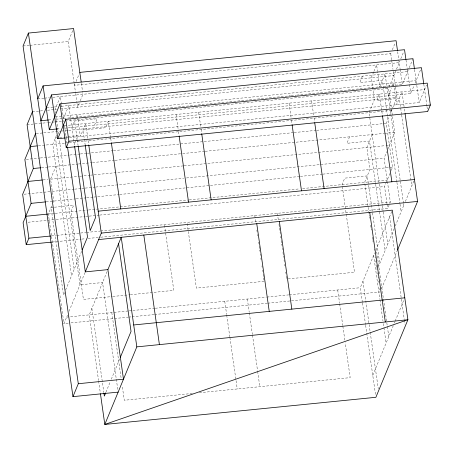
<?xml version="1.0" encoding="UTF-8"?>
<svg xmlns="http://www.w3.org/2000/svg" width="453" height="453" viewBox="0 0 453 453"><rect width="100%" height="100%" fill="white"/><g stroke="black" fill="none" stroke-linecap="round" stroke-linejoin="round"><path stroke-width="0.34" stroke-dasharray="2.27 1.7" d="M74.184 83.227L68.244 41.483L73.579 28.556M75.017 84.02L74.479 85.317L390.746 53.641L391.279 52.35M76.081 81.438L79.286 73.68M56.529 135.283L52.791 144.337L71.506 275.826M63.465 118.476L68.799 105.549L74.502 145.611M79.201 103.352L77.599 107.231L77.016 103.12M80.266 100.764L82.939 94.303L82.74 92.933M53.16 202.383L53.697 201.092L50.577 179.178L55.912 166.251M71.919 127.463L75.119 119.705M76.189 117.123L77.253 114.535L80.374 136.449L85.713 123.522L88.052 139.96M75.385 142.072L76.183 140.136M76.449 139.49L78.052 135.611L67.78 136.636M51.382 235.249L48.358 214.02L52.095 204.971M94.507 125.204L97.18 118.737L74.586 121.002L77.169 139.145M64.569 292.632L63.505 295.214L51.025 207.559L53.765 207.281M65.64 290.045L82.18 249.965M68.171 323.176L63.952 323.595L67.423 315.192M69.02 311.313L85.3 271.879M107.089 271.557L89.213 314.869L98.55 380.475M105.957 392.185L110.226 381.845M111.291 379.257L120.096 357.927M362.474 76.144L359.807 82.605L382.394 80.345L387.474 116.013M373.674 72.004L371.273 77.82L374.393 99.734L369.053 112.661L379.127 183.431M373.94 71.359L376.607 64.892L377.485 71.053M349.586 136.84L346.919 143.307L369.506 141.042L375.565 183.618M392.343 49.762L395.276 42.656M389.059 87.191L396.262 69.739M396.528 69.094L399.733 61.336M400.797 58.754L403.736 51.642M372.173 134.581L366.839 147.508L369.959 169.422L364.62 182.349L369.433 216.155M388.181 95.793L391.386 88.035M392.451 85.453L393.515 82.865L396.635 104.779L401.975 91.851L404.314 108.29M391.211 170.39L392.547 167.157L386.307 123.329L389.246 116.217M389.512 115.572L396.981 97.474L393.085 70.079M296.794 95.113L402.315 84.547L408.985 68.386M409.252 67.74L412.723 59.332M389.795 203.295L390.333 202.004L384.093 158.171L386.76 151.71M387.83 149.122L394.767 132.316L388.527 88.488L67.169 120.668M64.388 128.222L410.775 93.533L413.974 85.776M415.039 83.188L421.177 68.318M386.981 203.674L384.546 186.551L385.877 183.318M386.143 182.672L389.88 173.624M69.422 137.548L419.229 102.52L426.432 85.062M100.759 237.196L387.66 208.465L389.529 203.941M362.372 302.332L360.294 287.723L374.699 252.814M391.777 211.443L376.301 248.935L388.776 336.596M378.164 267.423L394.172 228.64M395.237 226.053L404.308 204.077M405.378 201.489L413.917 180.804M381.562 288.669L397.145 250.905M372.768 375.378L393.312 325.605M394.382 323.023L394.914 321.726M395.18 321.081L404.252 299.105M23.063 46.008L29.32 45.385M30.011 45.311L68.244 41.483M37.758 98.828L43.918 98.21M44.604 98.142L49.394 97.661M52.814 97.316L399.201 62.627M46.897 107.746L53.743 107.061M54.428 106.987L57.848 106.648M61.268 106.302L407.655 71.614M32.418 111.755L44.06 110.589M47.48 110.249L56.382 109.354M60.487 108.941L393.861 75.56M55.351 116.732L62.197 116.047M62.882 115.974L416.109 80.6M48.403 119.988L51.829 119.643M55.934 119.235L290.469 95.747M291.171 95.674L296.092 95.181M27.084 124.683L47.474 122.638M48.182 122.57L51.699 122.219M52.401 122.146L54.507 121.936M55.209 121.868L61.54 121.234M64.49 125.651L424.563 89.586M56.857 128.975L60.283 128.629M36.223 133.601L43.069 132.916M43.754 132.848L60.94 131.127M61.642 131.053L67.967 130.419M68.669 130.351L396.981 97.474M56.829 137.735L55.459 137.871L74.173 269.359M59.57 137.457L62.99 137.117M65.73 136.84L67.101 136.704M65.996 137.893L68.737 137.616M38.42 145.775L65.798 143.035M66.483 142.967L68.539 142.757M69.224 142.689L391.647 110.402M26.274 159.382L39.632 158.046M40.34 157.978L69.167 155.09M69.87 155.017L79.717 154.031M80.419 153.963L86.749 153.329M87.452 153.256L112.769 150.724M113.471 150.651L203.476 141.636M204.184 141.568L293.487 132.627M294.19 132.553L315.99 130.373M316.692 130.3L386.307 123.329M41.534 167.689L47.695 167.072M48.38 167.004L77.746 164.065M78.448 163.992L91.829 162.655M92.531 162.582L114.366 160.396M115.068 160.328L181.97 153.624M182.678 153.556L204.507 151.37M205.215 151.296L383.81 133.414M384.495 133.346L394.767 132.316M43.046 179.932L47.837 179.45M50.577 179.178L79.394 176.291M80.096 176.223L89.932 175.237M90.634 175.164L93.448 174.886M94.15 174.813L183.408 165.877M184.111 165.804L385.322 145.656M386.007 145.589L389.427 145.243M24.054 194.229L51.483 191.483M52.186 191.409L73.981 189.229M74.688 189.156L81.013 188.522M81.721 188.454L84.53 188.171M85.232 188.103L95.079 187.117M95.781 187.044L183.68 178.244M186.494 177.961L384.093 158.171M46.166 201.845L75.481 198.912M76.183 198.839L86.025 197.853M86.727 197.785L93.052 197.151M93.754 197.083L119.054 194.547M119.756 194.479L209.716 185.47M210.419 185.396L299.676 176.46M300.379 176.387L322.168 174.207M322.87 174.139L392.547 167.157M54.451 207.214L73.618 205.294L70.951 211.761L83.426 299.416L112.146 296.545M48.358 214.02L54.519 213.403M55.204 213.335L87.848 210.067M88.55 209.994L188.533 199.983M189.241 199.915L299.784 188.844M302.604 188.561L387.213 180.09M28.024 222.253L55.447 219.507M56.149 219.439L84.983 216.551M85.685 216.483L88.499 216.2M89.201 216.126L99.048 215.141M99.751 215.073L384.546 186.551M51.478 235.934L56.268 235.458M56.953 235.39L85.974 232.48M86.676 232.412L99.988 231.081M100.685 231.007L390.333 202.004M52.237 242.055L81.07 239.167M81.772 239.099L85.289 238.748M88.103 238.465L100.056 237.27M112.842 296.472L129.654 294.79M130.356 294.716L173.788 290.367L164.428 224.626M264.144 281.319L196.376 288.108L187.021 222.361M288.136 278.918L354.506 272.27L342.032 184.614L344.699 178.148L367.287 175.883L379.767 263.544M66.619 317.134L128.641 310.922M129.343 310.849L132.146 310.571M132.848 310.498L154.598 308.323M155.3 308.25L266.256 297.14M266.959 297.072L288.669 294.892M289.371 294.824L360.294 287.723M70.979 322.893L113.85 318.601M114.558 318.527L127.91 317.191M128.612 317.123L131.421 316.84M132.123 316.766L153.912 314.586M154.615 314.518L267.066 303.255M267.768 303.187L380.214 291.925M192.327 393.453L124.281 400.265L122.197 385.656M199.343 392.751L350.18 377.643L345.231 342.859M423.781 84.111L426.902 106.025M426.998 106.71L427.683 111.506M414.546 69.643L419.229 102.52M405.996 59.972L407.168 68.193M407.264 68.879L410.775 93.533M397.638 51.67L398.714 59.207M398.81 59.892L400.078 68.794M400.175 69.479L402.315 84.547M404.41 108.975L405.09 113.765M401.585 114.315L399.303 98.318L376.715 100.577L379.382 94.116L381.72 110.549M401.681 115.011L411.783 185.973M390.746 53.641L391.619 59.807M391.72 60.492L392.983 69.394M403.481 203.272L385.061 73.879L379.727 86.806L377.581 71.738M403.578 203.969L403.776 205.368M387.57 116.71L396.828 181.755M396.93 182.457L399.914 203.437M400.016 204.139L401.109 211.834M381.817 111.234L382.502 116.03M389.642 216.613L404.263 319.342M404.359 320.028L404.942 324.133M387.077 204.36L387.66 208.465M379.229 184.133L382.207 205.067M382.304 205.764L383.102 211.347M383.198 212.049L387.768 244.15M375.667 184.314L385.101 250.617M369.535 216.857L369.733 218.255M370.724 225.249L371.126 228.046M371.222 228.742L371.426 230.141M372.417 237.134L372.819 239.937M372.915 240.634L373.113 242.032M374.11 249.025L374.308 250.424M375.209 256.721L375.407 258.119M375.803 260.917L376.001 262.315M376.398 265.113L376.8 267.91M376.896 268.612L377.1 270.011M377.485 272.746L377.683 274.116M378.074 276.857L378.266 278.227M378.657 280.968L378.85 282.338M379.727 288.499L379.925 289.869M373.634 255.401L379.874 299.229M379.971 299.926L382.944 320.798M383.34 323.578L383.833 327.06M383.929 327.757L386.109 343.063M362.961 281.256L378.266 388.776M362.474 303.029L365.543 324.597M365.639 325.288L375.497 394.557M311.613 100.9L313.657 115.283M314.048 118.023L314.733 122.814M337.706 289.982L339.586 303.204M339.682 303.901L342.751 325.464M342.853 326.16L344.835 340.073M289.02 103.165L291.069 117.542M291.46 120.283L292.14 125.079M277.378 213.312L278.476 221.007M278.974 224.507L279.371 227.304M279.473 228.001L279.965 231.5M280.067 232.196L280.265 233.595M280.662 236.392L280.866 237.791M281.262 240.588L281.658 243.386M281.76 244.088L281.959 245.486M282.355 248.284L282.553 249.682M282.955 252.48L283.351 255.277M283.453 255.979L283.652 257.378M284.048 260.175L284.246 261.574M284.648 264.371L284.846 265.769M285.741 272.066L285.939 273.465M286.336 276.262L286.738 279.059M254.79 215.577L255.883 223.267M256.879 230.266L257.077 231.664M257.48 234.461L257.678 235.86M258.572 242.151L258.771 243.55M259.167 246.347L259.569 249.15M259.665 249.846L259.863 251.245M260.265 254.042L260.464 255.441M260.86 258.238L261.058 259.637M261.959 265.934L262.157 267.332M262.553 270.13L262.751 271.528M263.153 274.325L263.55 277.123M263.646 277.825L264.048 280.622M247.344 299.031L249.224 312.253M249.326 312.949L252.395 334.512M252.491 335.209L257.542 370.69M257.638 371.386L259.818 386.692M198.663 112.214L200.707 126.591M201.098 129.332L201.778 134.128M224.75 301.296L226.636 314.512M226.732 315.209L229.801 336.777M229.903 337.474L237.23 388.957M176.07 114.473L178.408 130.911M178.51 131.597L179.19 136.387M110.64 137.695L108.301 121.262L105.634 127.723L83.041 129.988L85.221 145.294M110.736 138.38L111.421 143.176M81.376 83.346L82.644 92.248M88.148 140.645L88.828 145.436M111.8 312.604L121.206 378.697M74.281 83.924L75.555 92.848M75.651 93.533L76.919 102.435M117.757 389.382L102.554 282.547L79.96 284.812L59.224 139.099M77.27 139.847L78.063 145.43M91.88 308.402L103.862 392.587M61.415 104.099L60.345 96.563L55.011 109.49L55.498 112.916M61.517 104.785L63.964 121.976M64.462 125.475L66.948 142.955M98.646 381.171L100.34 393.034M55.985 116.342L58.528 134.207M51.58 236.63L63.952 323.595"/><path stroke-width="0.68" d="M81.183 81.976L73.579 28.556L28.397 33.08L23.063 46.008L72.967 396.647L118.148 392.122M32.418 111.755L27.084 124.683L33.324 168.51L22.65 194.371L28.89 238.199L26.217 244.665L51.534 242.129M37.758 98.828L43.092 85.9L404.535 49.7L405.899 59.292M35.538 133.669L24.87 159.524L31.104 203.357L23.103 222.746L26.217 244.665M414.45 68.958L412.989 58.686L51.546 94.887L40.872 120.741L48.403 119.988M56.857 128.975L49.332 129.728L60 103.873L421.443 67.673L423.685 83.426M65.317 137.961L57.786 138.714L65.787 119.32L427.23 83.126L430.35 105.039L427.683 111.506L66.24 147.701L60 103.873M66.24 147.701L68.907 141.234L65.787 119.32M82.18 249.965L87.514 237.038L74.603 146.308M98.635 239.563L392.309 210.152L407.904 319.727L375.888 397.298L104.807 424.444L136.823 346.873L121.228 237.298L107.888 269.62L85.3 271.879L101.308 233.097L88.828 145.436M72.967 396.647L78.301 383.719L28.397 33.08M105.691 392.83L104.354 396.064L103.958 393.283M120.362 357.281L131.036 331.42L118.561 243.765M397.411 250.254L417.57 201.426L405.09 113.765M79.819 72.389L396.081 40.713L397.445 50.3M68.907 141.234L430.35 105.039M30.204 146.596L37.05 145.911M33.324 168.51L40.849 167.757M27.984 181.438L42.361 180M31.104 203.357L45.481 201.913M25.77 216.285L47.673 214.088M98.188 211.183L414.45 179.513M28.89 238.199L50.793 236.007M101.308 233.097L417.57 201.426M133.703 324.96L404.784 297.814M136.823 346.873L407.904 319.727L104.807 424.444L100.436 393.736M78.301 383.719L123.482 379.195L107.888 269.62M382.502 116.03L391.856 181.772M369.722 212.412L385.316 321.987M314.733 122.814L324.088 188.561M292.14 125.079L301.5 190.821M279.359 221.46L291.834 309.122M256.766 223.725L269.246 311.387M201.778 134.128L211.138 199.869M179.19 136.387L188.544 202.134M143.816 235.039L159.411 344.608M111.421 143.176L120.775 208.918M85.221 145.294L95.521 217.644L90.181 230.577L78.165 146.126M67.548 147.157L85.3 271.879M51.546 94.887L57.786 138.714M43.092 85.9L49.332 129.728"/></g></svg>
